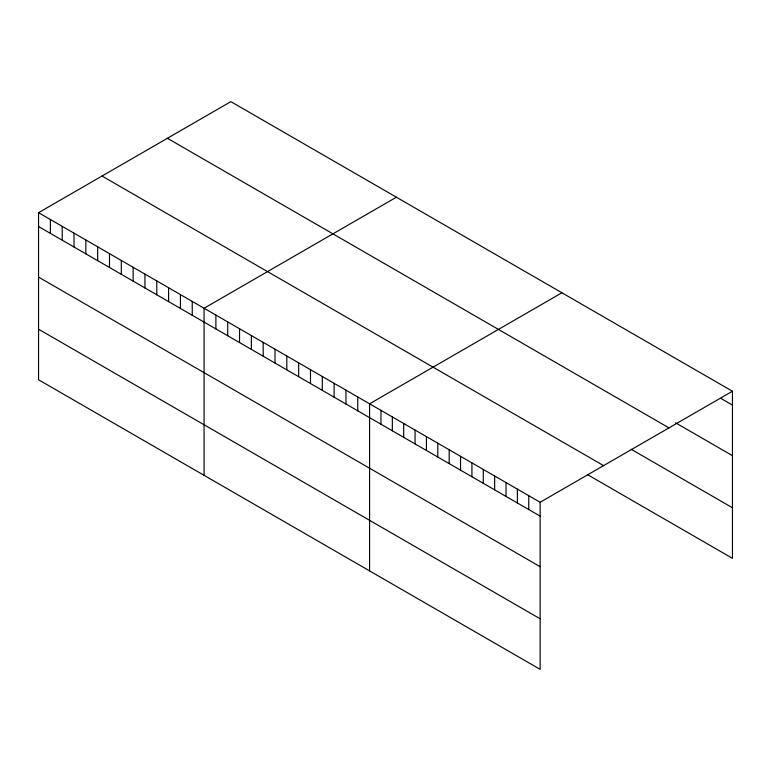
<?xml version="1.0" encoding="UTF-8"?>
<svg xmlns="http://www.w3.org/2000/svg" width="771" height="771" viewBox="0 0 771 771"><rect width="100%" height="100%" fill="white"/><g stroke="black" fill="none" stroke-linecap="round" stroke-linejoin="round"><path stroke-width="1.16" d="M38.55 212.68L540.134 502.268L540.134 669.353L38.55 379.766L38.55 212.68L230.866 101.647L732.45 391.234L732.45 558.32L587.753 474.782M396.39 197.212L204.074 308.246L204.074 475.331M561.914 292.768L369.588 403.802L369.588 570.897M540.134 502.268L732.45 391.234M721.078 398.511L732.45 405.074M675.608 422.826L732.45 455.651M167.403 138.288L668.987 427.876M631.16 449.271L732.45 507.752M102.013 176.039L603.597 465.626M38.55 226.529L540.134 516.117M38.55 277.097L540.134 566.685M38.55 329.198L540.134 618.785M528.761 495.705L528.761 509.554M517.389 489.142L517.389 502.981M506.027 482.569L506.027 496.418M494.654 476.006L494.654 489.855M483.282 469.443L483.282 483.292M471.919 462.879L471.919 476.729M460.547 456.316L460.547 470.165M449.175 449.753L449.175 463.602M437.812 443.19L437.812 457.039M426.44 436.627L426.44 450.476M415.068 430.064L415.068 443.913M403.696 423.501L403.696 437.35M392.333 416.938L392.333 430.787M380.961 410.374L380.961 424.214M357.773 396.978L357.773 410.827M345.948 390.155L345.948 404.004M334.122 383.332L334.122 397.181M322.297 376.499L322.297 390.348M310.482 369.675L310.482 383.524M298.656 362.852L298.656 376.701M286.831 356.029L286.831 369.878M275.006 349.196L275.006 363.045M263.19 342.372L263.19 356.221M251.365 335.549L251.365 349.398M239.54 328.725L239.54 342.565M227.715 321.892L227.715 335.742M215.89 315.069L215.89 328.918M192.249 301.413L192.249 315.262M180.424 294.589L180.424 308.439M168.598 287.766L168.598 301.615M156.783 280.943L156.783 294.792M144.958 274.11L144.958 287.959M133.132 267.286L133.132 281.136M121.307 260.463L121.307 274.312M109.492 253.64L109.492 267.489M97.666 246.807L97.666 260.656M85.841 239.983L85.841 253.832M74.016 233.16L74.016 247.009M62.2 226.337L62.2 240.176M50.375 219.504L50.375 233.353"/></g></svg>
